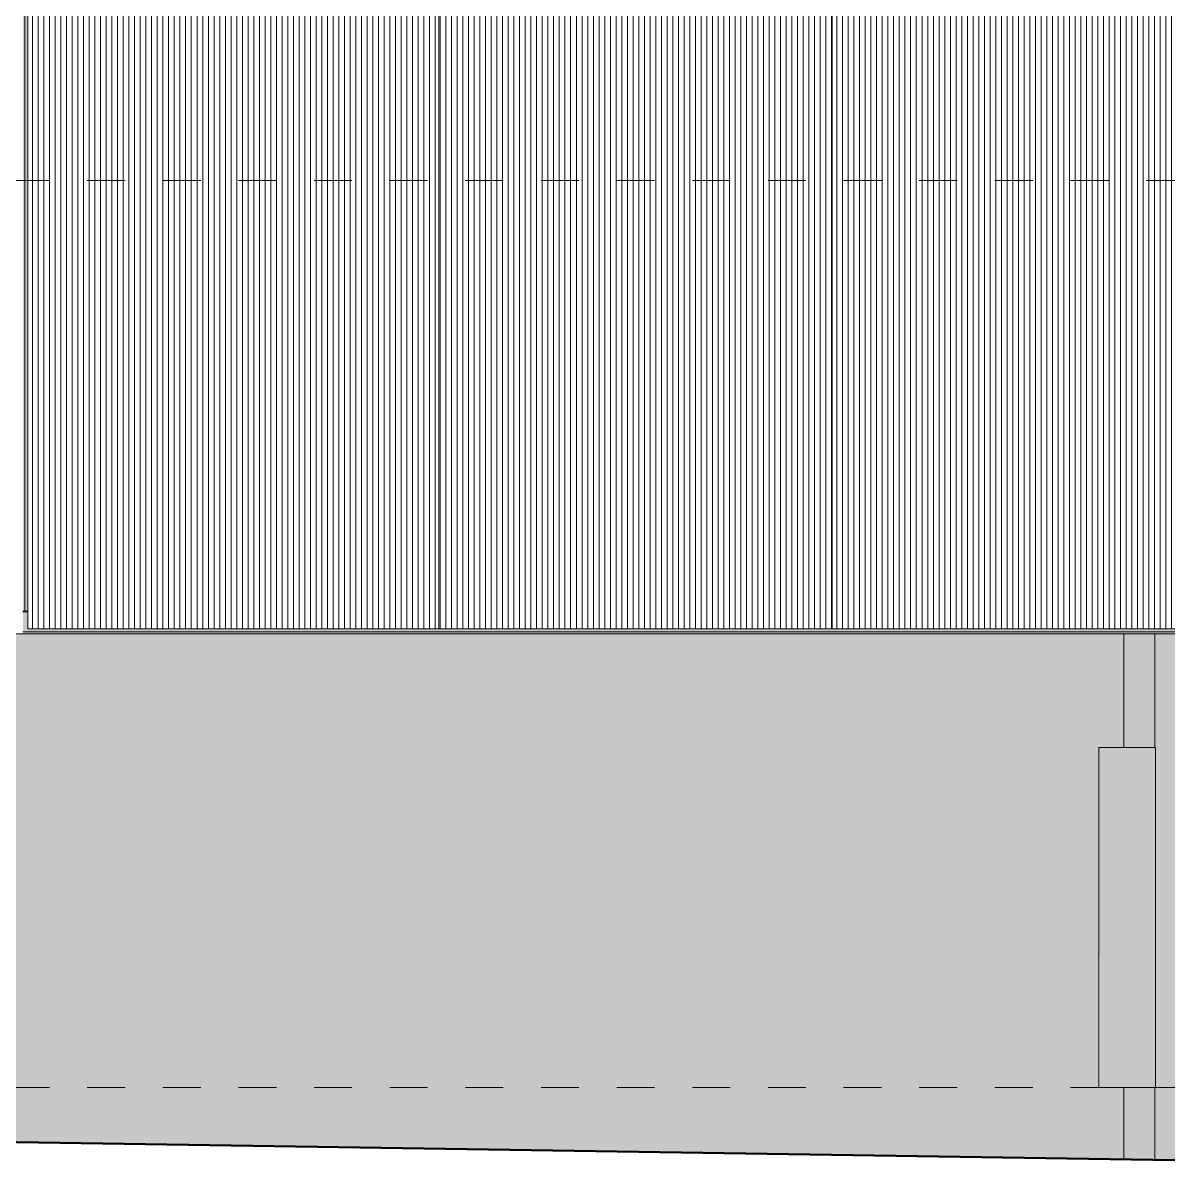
# Model space of a CAD drawing. Header units: metres. Extents: x -4613 to -4328, y -1 to 30.
# Drawn here: x -4349.531 to -4346.503, y 5.04 to 8.057 of the extents above; entities that cross this region are included whole.
import ezdxf

# ---------------------------------------------------------------- set-up
doc = ezdxf.new("R2010")
doc.units = ezdxf.units.M
doc.linetypes.add('AEC_Center', pattern=[0.024, 0.012, -0.004, 0.004, -0.004])
for name, color, linetype, lineweight in [('A-DETL', 90, 'Continuous', 13), ('A-FLOR-LEVL', 51, 'Continuous', 5), ('A-GLAZ-CURT', 52, 'Continuous', 5), ('A-GLAZ-CWMG', 51, 'Continuous', 5), ('A-WALL', 113, 'Continuous', 5), ('A-WALL-PATT', 111, 'Continuous', 5), ('C-PRKG', 70, 'Continuous', 5)]:
    doc.layers.add(name, color=color, linetype=linetype, lineweight=lineweight)

# ---------------------------------------------------------------- blocks, each defined once
blk = doc.blocks.new('Bollard_Typical - 150mm Diameter - BOL001 _fixed_-V237-NORTH EAST')
at = {"layer": 'C-PRKG'}
for points in [[(4352.4706, 5.24), (4352.4706, 6.14), (4352.4082, 6.14), (4352.4094, 5.24), (4352.4568, 5.24)], [(4352.4706, 5.24), (4352.5564, 5.24), (4352.5564, 6.14), (4352.4706, 6.14), (4352.4706, 5.3549)]]:
    blk.add_hatch(color=256, dxfattribs=at).paths.add_polyline_path(points)
for p, q in [((4352.4073, 6.14), (4352.4073, 5.24)), ((4352.4706, 6.14), (4352.4073, 6.14)), ((4352.5573, 6.14), (4352.4706, 6.14)), ((4352.5573, 5.24), (4352.5573, 6.14)), ((4352.4073, 5.24), (4352.4706, 5.24)), ((4352.4706, 5.24), (4352.5573, 5.24))]:
    blk.add_line(p, q, dxfattribs=at)
blk = doc.blocks.new('System Panel - Danpalon - Multicell - 16mm thk - Light grey-3245106-NORTH EAST')
at = {"layer": 'A-GLAZ-CURT'}
h = blk.add_hatch(dxfattribs=at)
h.set_pattern_fill('FP_228', color=256, style=0, pattern_type=2)
h.set_pattern_definition([(90, (4350.119, 11.076), (-0.015, 9e-19), [])])
h.paths.add_polyline_path([(4349.5756, 6.4533), (4350.6623, 6.4533), (4350.6618, 15.5605), (4349.6212, 15.6487), (4349.5756, 15.6983), (4349.5756, 6.6387)])
for p, q in [((4349.5756, 15.6983), (4349.5756, 6.4533)), ((4350.6623, 6.4533), (4350.6623, 15.5604)), ((4349.5756, 6.4533), (4350.6623, 6.4533))]:
    blk.add_line(p, q, dxfattribs=at)
blk = doc.blocks.new('Rectangular Mullion - Frame_Framed Facade_Danpal_DPANMF BT1-3239405-NORTH EAST')
at = {"layer": 'A-GLAZ-CWMG'}
for points in [[(4350.6623, 6.4455), (4350.6623, 6.4533), (4349.5756, 6.4533), (4349.5756, 6.4989), (4349.5623, 6.4989), (4349.5623, 6.4455), (4350.6307, 6.4455)], [(4349.5756, 6.4989), (4349.5756, 6.5), (4349.5678, 6.4989)], [(4350.6623, 6.44), (4350.6623, 6.4455), (4349.5623, 6.4455), (4349.5623, 6.44), (4350.6307, 6.44)]]:
    blk.add_hatch(color=256, dxfattribs=at).paths.add_polyline_path(points)
for p, q in [((4349.5756, 6.4989), (4349.5623, 6.4989)), ((4350.6623, 6.4455), (4349.5623, 6.4455))]:
    blk.add_line(p, q, dxfattribs=at)
blk = doc.blocks.new('Rectangular Mullion - Frame_Framed Facade_Danpal_DPANMF BT1-3245107-NORTH EAST')
at = {"layer": 'A-GLAZ-CWMG'}
for points in [[(4349.5678, 6.5), (4349.5678, 15.7068), (4349.5623, 15.7128), (4349.5623, 6.5)], [(4349.5756, 6.5), (4349.5756, 15.6983), (4349.5678, 15.7068), (4349.5678, 6.5)]]:
    blk.add_hatch(color=256, dxfattribs=at).paths.add_polyline_path(points)
for p, q in [((4349.5678, 6.5), (4349.5678, 15.7068)), ((4349.5678, 6.5), (4349.5623, 6.5)), ((4349.5756, 6.5), (4349.5678, 6.5))]:
    blk.add_line(p, q, dxfattribs=at)
blk = doc.blocks.new('System Panel - Danpalon - Multicell - 16mm thk - Light grey-3245108-NORTH EAST')
at = {"layer": 'A-GLAZ-CURT'}
h = blk.add_hatch(dxfattribs=at)
h.set_pattern_fill('FP_229', color=256, style=0, pattern_type=2)
h.set_pattern_definition([(90, (4351.182, 11.03), (-0.015, 9e-19), [])])
h.paths.add_polyline_path([(4350.6623, 6.4533), (4351.7023, 6.4533), (4351.7018, 15.4723), (4350.6623, 15.5604), (4350.6623, 6.6387)])
for p, q in [((4350.6623, 15.5604), (4350.6623, 6.4533)), ((4351.7023, 6.4533), (4351.7023, 15.4723)), ((4350.6623, 6.4533), (4351.7023, 6.4533))]:
    blk.add_line(p, q, dxfattribs=at)
blk = doc.blocks.new('System Panel - Danpalon - Multicell - 16mm thk - Light grey-3245109-NORTH EAST')
at = {"layer": 'A-GLAZ-CURT'}
h = blk.add_hatch(dxfattribs=at)
h.set_pattern_fill('FP_230', color=256, style=0, pattern_type=2)
h.set_pattern_definition([(90, (4352.186, 10.986), (-0.015, 9e-19), [])])
h.paths.add_polyline_path([(4351.7023, 6.4533), (4352.669, 6.4533), (4352.6668, 6.5), (4352.6234, 6.5), (4352.6234, 13.0474), (4352.3136, 13.0485), (4352.3147, 15.4204), (4351.7023, 15.4723), (4351.7023, 6.6387)])
for p, q in [((4351.7023, 15.4723), (4351.7023, 6.4533)), ((4351.7023, 6.4533), (4352.669, 6.4533))]:
    blk.add_line(p, q, dxfattribs=at)
blk = doc.blocks.new('Rectangular Mullion - Frame_Framed Facade_Danpal_DPANMF BT1-2878823-NORTH EAST')
at = {"layer": 'A-GLAZ-CWMG'}
for points in [[(4351.7023, 6.4455), (4351.7023, 6.4533), (4350.6623, 6.4533), (4350.6623, 6.4455), (4351.5513, 6.4455)], [(4351.7023, 6.44), (4351.7023, 6.4455), (4350.6623, 6.4455), (4350.6623, 6.44), (4351.5513, 6.44)]]:
    blk.add_hatch(color=256, dxfattribs=at).paths.add_polyline_path(points)
blk.add_line((4351.7023, 6.4455), (4350.6623, 6.4455), dxfattribs=at)
blk = doc.blocks.new('Rectangular Mullion - Frame_Framed Facade_Danpal_DPANMF BT1-3245101-NORTH EAST')
at = {"layer": 'A-GLAZ-CWMG'}
for points in [[(4352.3568, 6.4455), (4352.6823, 6.4455), (4352.6823, 6.4989), (4352.669, 6.4989), (4352.669, 6.4533), (4351.7023, 6.4533), (4351.7023, 6.4455), (4352.2417, 6.4455)], [(4352.2417, 6.44), (4352.6823, 6.44), (4352.6823, 6.4455), (4351.7023, 6.4455), (4351.7023, 6.44), (4352.1266, 6.44)]]:
    blk.add_hatch(color=256, dxfattribs=at).paths.add_polyline_path(points)
for p, q in [((4352.6823, 6.4989), (4352.669, 6.4989)), ((4352.6823, 6.4989), (4352.6823, 6.4455)), ((4352.6823, 6.4455), (4351.7023, 6.4455)), ((4352.6823, 6.4455), (4352.6823, 6.44))]:
    blk.add_line(p, q, dxfattribs=at)

msp = doc.modelspace()

# ---------------------------------------------------------------- hatches: boundary and pattern name
at = {"layer": 'A-WALL-PATT'}
h = msp.add_hatch(color=256, dxfattribs=at)
h.paths.add_polyline_path([(-4346.5381, 5.049), (-4346.5381, 5.24), (-4346.6854, 5.24), (-4346.6843, 6.14), (-4346.5381, 6.14), (-4346.5381, 6.44), (-4352.0826, 6.44), (-4352.0826, 5.2), (-4356.3909, 5.2), (-4356.3909, 5.17), (-4351.8763, 5.17), (-4351.8763, 5.1191), (-4350.9733, 5.1168), (-4346.6218, 5.0503)])
h.paths.add_polyline_path([(-4368.2554, 5.14), (-4366.4259, 5.14), (-4366.4259, 5.24), (-4366.4815, 5.24), (-4366.4815, 5.9258), (-4366.7715, 5.9278), (-4366.7715, 6.0458), (-4366.4259, 6.0458), (-4366.4259, 6.44), (-4376.3908, 6.44), (-4376.3908, 5.2127), (-4371.4241, 5.14), (-4368.4855, 5.14)])
h.paths.add_polyline_path([(-4366.3909, 5.17), (-4356.4259, 5.17), (-4356.4259, 5.2), (-4356.9826, 5.2), (-4356.9826, 6.44), (-4360.5826, 6.44), (-4360.5826, 5.2), (-4365.4826, 5.2), (-4365.4826, 6.44), (-4366.3909, 6.44), (-4366.3909, 6.0458), (-4366.0715, 6.0437), (-4366.0715, 5.9258), (-4366.3615, 5.9258), (-4366.3635, 5.24), (-4366.3909, 5.24), (-4366.3909, 5.2123)])
h.paths.add_polyline_path([(-4376.4258, 5.2132), (-4376.4258, 6.44), (-4386.4114, 6.44), (-4386.4114, 5.24), (-4378.2558, 5.24), (-4376.5406, 5.2149)])
msp.add_hatch(color=256, dxfattribs=at).paths.add_polyline_path([(-4346.4519, 5.0477), (-4346.4519, 5.05), (-4346.4113, 5.05), (-4346.4113, 6.44), (-4346.6203, 6.44), (-4346.6203, 6.14), (-4346.5373, 6.14), (-4346.5373, 5.24), (-4346.6203, 5.24), (-4346.6203, 5.0502), (-4346.6049, 5.05)])

# ---------------------------------------------------------------- linework, layer by layer
at = {"layer": 'A-DETL', "lineweight": 50}
msp.add_line((-4345.9506, 5.04), (-4350.9733, 5.1168), dxfattribs=at)
at = {"layer": 'A-FLOR-LEVL', "linetype": 'AEC_Center'}
for p, q in [((-4462.9612, 7.64), (-4329.158, 7.64)), ((-4462.9612, 5.24), (-4329.158, 5.24))]:
    msp.add_line(p, q, dxfattribs=at)
at = {"layer": 'A-WALL'}
for p, q in [((-4346.4113, 6.44), (-4352.0826, 6.44)), ((-4346.6203, 6.14), (-4346.6203, 6.44)), ((-4346.5381, 6.14), (-4346.5381, 6.44)), ((-4346.6203, 5.0502), (-4346.6203, 5.24)), ((-4346.5381, 5.049), (-4346.5381, 5.24))]:
    msp.add_line(p, q, dxfattribs=at)

# ---------------------------------------------------------------- block references
at = {"layer": 'A-GLAZ-CURT'}
for name in ['System Panel - Danpalon - Multicell - 16mm thk - Light grey-3245106-NORTH EAST', 'System Panel - Danpalon - Multicell - 16mm thk - Light grey-3245108-NORTH EAST', 'System Panel - Danpalon - Multicell - 16mm thk - Light grey-3245109-NORTH EAST']:
    msp.add_blockref(name, (-8699.0936, 0), dxfattribs=at)
at = {"layer": 'A-GLAZ-CWMG'}
for name in ['Rectangular Mullion - Frame_Framed Facade_Danpal_DPANMF BT1-3245107-NORTH EAST', 'Rectangular Mullion - Frame_Framed Facade_Danpal_DPANMF BT1-3239405-NORTH EAST', 'Rectangular Mullion - Frame_Framed Facade_Danpal_DPANMF BT1-3245101-NORTH EAST', 'Rectangular Mullion - Frame_Framed Facade_Danpal_DPANMF BT1-2878823-NORTH EAST']:
    msp.add_blockref(name, (-8699.0936, 0), dxfattribs=at)
at = {"layer": 'C-PRKG'}
msp.add_blockref('Bollard_Typical - 150mm Diameter - BOL001 _fixed_-V237-NORTH EAST', (-8699.0936, 0), dxfattribs=at)

doc.saveas('drawing.dxf')
